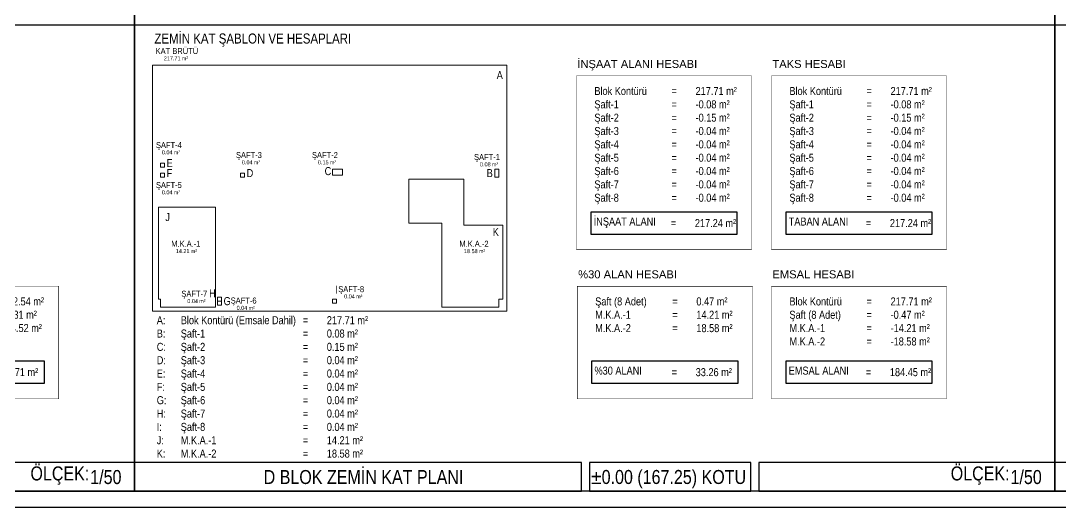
# Model space of a CAD drawing. Header units: millimetres. Extents: x 82776 to 137242, y 11666 to 27998.
# Drawn here: x 96195 to 98793, y 11666 to 12881 of the extents above; entities that cross this region are included whole.
import ezdxf
from ezdxf.enums import TextEntityAlignment as Align

# ---------------------------------------------------------------- set-up
doc = ezdxf.new("R2010")
doc.units = ezdxf.units.MM
for name, color, linetype, lineweight in [('0_IFC_A_Emsal_Ana merdiven', 32, 'Continuous', 13), ('0_IFC_A_Emsal_Brüt Alan', 201, 'Continuous', 18), ('0_IFC_A_Emsal_Şaft', 142, 'Continuous', 13)]:
    doc.layers.add(name, color=color, linetype=linetype, lineweight=lineweight)
for name, color, linetype in [('0_IFC_Legend_Text', 7, 'Continuous'), ('0_IFC_Legend_Viewport', 7, 'Continuous'), ('0_IFC_Room_Text(No)_50', 12, 'Continuous'), ('0_IFC_Text_Explanation_100', 231, 'Continuous'), ('0_IFC_Text_Explanation_50', 231, 'Continuous')]:
    doc.layers.add(name, color=color, linetype=linetype)
doc.styles.add('IFC_TEXT', font='ARIALN.TTF')

# ---------------------------------------------------------------- blocks, each defined once
blk = doc.blocks.new('*U125')
for points in [[(-2040.1, 0), (-1182.8, 0), (-1182.8, 71.5), (-2040.1, 71.5)], [(-1162.8, 0), (-759.4, 0), (-759.4, 71.5), (-1162.8, 71.5)], [(-739.4, 0), (0, 0), (0, 71.5), (-739.4, 71.5)]]:
    blk.add_lwpolyline(points, close=True)
at = {"layer": '0_IFC_Legend_Viewport', "transparency": 33554687}
blk.add_lwpolyline([(-2040.1, 2920), (0, 2920), (0, 0), (-2040.1, 0)], close=True, dxfattribs=at)
at = {"style": 'IFC_TEXT'}
for tag, p in [('PAFTA', (-1847.1, 17.9)), ('KOT', (-1159.1, 18)), ('OLCEK', (-110.4, 17.9))]:
    blk.add_attdef(tag, p, '', height=35, dxfattribs=at)
at = {"layer": '0_IFC_Legend_Text', "transparency": 33554687, "insert": (-259.9, 61.9), "char_height": 35, "attachment_point": 1, "style": 'IFC_TEXT'}
blk.add_mtext_dynamic_manual_height_columns('ÖLÇEK:', width=490.238, gutter_width=61.4, heights=[0], dxfattribs=at)
blk = doc.blocks.new('*U126')
for points in [[(-2300, 0), (-1182.8, 0), (-1182.8, 71.5), (-2300, 71.5)], [(-1162.8, 0), (-759.4, 0), (-759.4, 71.5), (-1162.8, 71.5)], [(-739.4, 0), (0, 0), (0, 71.5), (-739.4, 71.5)]]:
    blk.add_lwpolyline(points, close=True)
at = {"layer": '0_IFC_Legend_Viewport', "transparency": 33554687}
blk.add_lwpolyline([(-2300, 2920), (0, 2920), (0, 0), (-2300, 0)], close=True, dxfattribs=at)
at = {"style": 'IFC_TEXT'}
for tag, p in [('PAFTA', (-1977, 17.9)), ('KOT', (-1159.1, 18)), ('OLCEK', (-110.4, 17.9))]:
    blk.add_attdef(tag, p, '', height=35, dxfattribs=at)
at = {"layer": '0_IFC_Legend_Text', "transparency": 33554687, "insert": (-259.9, 61.9), "char_height": 35, "attachment_point": 1, "style": 'IFC_TEXT'}
blk.add_mtext_dynamic_manual_height_columns('ÖLÇEK:', width=490.238, gutter_width=61.4, heights=[0], dxfattribs=at)
blk = doc.blocks.new('*U122')
for points in [[(-2300, 0), (-1182.8, 0), (-1182.8, 71.5), (-2300, 71.5)], [(-1162.8, 0), (-759.4, 0), (-759.4, 71.5), (-1162.8, 71.5)], [(-739.4, 0), (0, 0), (0, 71.5), (-739.4, 71.5)]]:
    blk.add_lwpolyline(points, close=True)
at = {"layer": '0_IFC_Legend_Viewport', "transparency": 33554687}
blk.add_lwpolyline([(-2300, 2920), (0, 2920), (0, 0), (-2300, 0)], close=True, dxfattribs=at)
at = {"style": 'IFC_TEXT'}
for tag, p in [('PAFTA', (-1977, 17.9)), ('KOT', (-1159.1, 18)), ('OLCEK', (-110.4, 17.9))]:
    blk.add_attdef(tag, p, '', height=35, dxfattribs=at)
at = {"layer": '0_IFC_Legend_Text', "transparency": 33554687, "insert": (-259.9, 61.9), "char_height": 35, "attachment_point": 1, "style": 'IFC_TEXT'}
blk.add_mtext_dynamic_manual_height_columns('ÖLÇEK:', width=490.238, gutter_width=61.4, heights=[0], dxfattribs=at)
blk = doc.blocks.new('D BLOK_B2_SEMA HESAP TABLOLARI')
at = {"layer": '0_IFC_Text_Explanation_50', "const_width": 1}
for points in [[(-64.1, 363.4), (373.4, 363.4), (373.4, 712.3), (-64.1, 712.3)], [(-62, -94.6), (375.4, -94.6), (375.4, 186.5), (-62, 186.5)], [(423.4, -94.6), (860.8, -94.6), (860.8, 186.5), (423.4, 186.5)]]:
    blk.add_lwpolyline(points, close=True, dxfattribs=at)
at = {"layer": '0_IFC_Text_Explanation_50'}
for points in [[(-27.6, 458.3), (336.9, 458.3), (336.9, 401.6), (-27.6, 401.6)], [(-25.5, 0.3), (339, 0.3), (339, -56.4), (-25.5, -56.4)], [(459.8, 0.3), (824.4, 0.3), (824.4, -56.4), (459.8, -56.4)]]:
    blk.add_lwpolyline(points, close=True, dxfattribs=at)
at = {"layer": '0_IFC_Text_Explanation_50', "char_height": 20, "attachment_point": 1, "style": 'IFC_TEXT'}
for s, width, insert in [('{\\fArial|b0|i0|c0|p34;İNŞAAT ALANI HESABI}', 325.68, (-62, 752.3)), ('\\pxi-3,l4,t4;Blok Kontürü\\PŞaft-1\\PŞaft-2\\PŞaft-3\\PŞaft-4', 210.298, (-39.4, 684.6)), ('\\pxi-3,l4,ql,t4;=^I112.54 m²\\P=^I-0.08 m²\\P=^I-0.04 m²\\P=^I-0.15 m²\\P=^I-0.04 m²', 210.298, (153.5, 684.6)), ('İNŞAAT ALANI', 185.668, (-21.2, 443.9)), ('\\pxi-3,l4,t4;=^I112.23 m²', 185.668, (151.7, 439.9)), ('{\\fArial|b0|i0|c162|p34;%30 ALAN HESABI}', 325.68, (-59.9, 226.4)), ('{\\fArial|b0|i0|c162|p34;EMSAL HESABI}', 325.68, (425.4, 226.4)), ('\\pxi-3,l4,t4;Şaft (4 Adet)\\PM.K.A.', 210.298, (-37.3, 158.8)), ('\\pxi-3,l4,ql,t4;=^I0.31 m²\\P=^I14.52 m²', 210.298, (155.5, 158.8)), ('\\pxi-3,l4,t4;Blok Kontürü\\PŞaft (4 Adet)\\PM.K.A.', 210.298, (448, 158.8)), ('\\pxi-3,l4,ql,t4;=^I112.54 m²\\P=^I-0.31 m²\\P=^I-14.52 m²', 210.298, (640.9, 158.8)), ('\\pxi-3,l4,t4;A:^IBlok Kontürü (Emsale Dahil)\\PB:^IŞaft-1\\PC:^IŞaft-2\\PD:^IŞaft-3\\PE:^IŞaft-4\\PF:^IM.K.A.', 395.703, (-790.8, 111.8)), ('\\pxi-3,l4,ql,t4;=^I112.54 m²\\P=^I0.08 m²\\P=^I0.04 m²\\P=^I0.15 m²\\P=^I0.04 m²\\P=^I14.52 m²', 210.298, (-425.9, 111.8)), ('%30 ALANI', 185.668, (-19.1, -14.1)), ('\\pxi-3,l4,t4;=^I14.83 m²', 185.668, (153.7, -18.1)), ('EMSAL ALANI', 185.668, (466.3, -14.1)), ('\\pxi-3,l4,t4;=^I97.71 m²', 185.668, (639.1, -18.1))]:
    blk.add_mtext_dynamic_manual_height_columns(s, width=width, gutter_width=281.5, heights=[0], dxfattribs=dict(at, insert=insert))
blk = doc.blocks.new('0_IFC_SCHEMA_TEXT_50')
at = {"layer": '0_IFC_Room_Text(No)_50', "insert": (13.2, -38.5), "char_height": 9.62, "attachment_point": 1, "style": 'IFC_TEXT'}
blk.add_mtext_dynamic_manual_height_columns('m²', width=16.695, gutter_width=6.88, heights=[0], dxfattribs=at)
at = {"layer": '0_IFC_Room_Text(No)_50', "style": 'IFC_TEXT'}
blk.add_attdef('ROOM_NAME', text='', height=13.5, dxfattribs=at).set_placement((0.7, -24.8), align=Align.MIDDLE_CENTER)
blk.add_attdef('AREA', text='', height=9.62, dxfattribs=at).set_placement((9.8, -48.1), align=Align.RIGHT)
blk = doc.blocks.new('D_B1_SEMA_')
at = {"layer": '0_IFC_A_Emsal_Ana merdiven'}
for points in [[(1730, -1170), (1730, -1210), (1445, -1210), (1445, -790), (1280, -790), (1280, -570), (1555, -570), (1555, -800), (1750, -800), (1750, -1170)], [(315, -1210), (40, -1210), (40, -1170), (30, -1170), (30, -710), (315, -710)]]:
    blk.add_lwpolyline(points, close=True, dxfattribs=at)
at = {"layer": '0_IFC_A_Emsal_Brüt Alan'}
blk.add_lwpolyline([(0, 0), (1770, 0), (1770, -1230), (0, -1230)], close=True, dxfattribs=at)
at = {"layer": '0_IFC_A_Emsal_Şaft'}
for points in [[(40, -510), (60, -510), (60, -490), (40, -490)], [(40, -560), (60, -560), (60, -540), (40, -540)], [(440, -560), (460, -560), (460, -540), (440, -540)], [(900, -550), (950, -550), (950, -520), (900, -520)], [(1710, -560), (1730, -560), (1730, -520), (1710, -520)], [(345, -1160), (325, -1160), (325, -1180), (345, -1180)], [(325, -1200), (345, -1200), (345, -1180), (325, -1180)], [(920, -1170), (900, -1170), (900, -1190), (920, -1190)]]:
    blk.add_lwpolyline(points, close=True, dxfattribs=at)
at = {"transparency": 33554687}
ref = blk.add_blockref('0_IFC_SCHEMA_TEXT_50', (120, 120), dxfattribs=dict(at, xscale=2, yscale=2, zscale=2))
ref.add_attrib('ROOM_NAME', 'KAT BRÜTÜ', dxfattribs={"layer": '0_IFC_Room_Text(No)_50', "height": 30, "style": 'IFC_TEXT'}).set_placement((121.4, 70.3), align=Align.MIDDLE_CENTER)
ref.add_attrib('AREA', '217.71', dxfattribs={"layer": '0_IFC_Room_Text(No)_50', "height": 20, "style": 'IFC_TEXT'}).set_placement((139.7, 23.8), align=Align.RIGHT)
ref = blk.add_blockref('0_IFC_SCHEMA_TEXT_50', (80, -350), dxfattribs=dict(at, xscale=2, yscale=2, zscale=2))
ref.add_attrib('ROOM_NAME', 'ŞAFT-4', dxfattribs={"layer": '0_IFC_Room_Text(No)_50', "height": 30, "style": 'IFC_TEXT'}).set_placement((81.4, -399.7), align=Align.MIDDLE_CENTER)
ref.add_attrib('AREA', '0.04', dxfattribs={"layer": '0_IFC_Room_Text(No)_50', "height": 20, "style": 'IFC_TEXT'}).set_placement((99.7, -446.2), align=Align.RIGHT)
ref = blk.add_blockref('0_IFC_SCHEMA_TEXT_50', (480, -400), dxfattribs=dict(at, xscale=2, yscale=2, zscale=2))
ref.add_attrib('ROOM_NAME', 'ŞAFT-3', dxfattribs={"layer": '0_IFC_Room_Text(No)_50', "height": 30, "style": 'IFC_TEXT'}).set_placement((481.4, -449.7), align=Align.MIDDLE_CENTER)
ref.add_attrib('AREA', '0.04', dxfattribs={"layer": '0_IFC_Room_Text(No)_50', "height": 20, "style": 'IFC_TEXT'}).set_placement((499.7, -496.2), align=Align.RIGHT)
ref = blk.add_blockref('0_IFC_SCHEMA_TEXT_50', (860, -400), dxfattribs=dict(at, xscale=2, yscale=2, zscale=2))
ref.add_attrib('ROOM_NAME', 'ŞAFT-2', dxfattribs={"layer": '0_IFC_Room_Text(No)_50', "height": 30, "style": 'IFC_TEXT'}).set_placement((861.4, -449.7), align=Align.MIDDLE_CENTER)
ref.add_attrib('AREA', '0.15', dxfattribs={"layer": '0_IFC_Room_Text(No)_50', "height": 20, "style": 'IFC_TEXT'}).set_placement((879.7, -496.2), align=Align.RIGHT)
ref = blk.add_blockref('0_IFC_SCHEMA_TEXT_50', (1670, -410), dxfattribs=dict(at, xscale=2, yscale=2, zscale=2))
ref.add_attrib('ROOM_NAME', 'ŞAFT-1', dxfattribs={"layer": '0_IFC_Room_Text(No)_50', "height": 30, "style": 'IFC_TEXT'}).set_placement((1671.4, -459.7), align=Align.MIDDLE_CENTER)
ref.add_attrib('AREA', '0.08', dxfattribs={"layer": '0_IFC_Room_Text(No)_50', "height": 20, "style": 'IFC_TEXT'}).set_placement((1689.7, -506.2), align=Align.RIGHT)
ref = blk.add_blockref('0_IFC_SCHEMA_TEXT_50', (80, -550), dxfattribs=dict(at, xscale=2, yscale=2, zscale=2))
ref.add_attrib('ROOM_NAME', 'ŞAFT-5', dxfattribs={"layer": '0_IFC_Room_Text(No)_50', "height": 30, "style": 'IFC_TEXT'}).set_placement((81.4, -599.7), align=Align.MIDDLE_CENTER)
ref.add_attrib('AREA', '0.04', dxfattribs={"layer": '0_IFC_Room_Text(No)_50', "height": 20, "style": 'IFC_TEXT'}).set_placement((99.7, -646.2), align=Align.RIGHT)
ref = blk.add_blockref('0_IFC_SCHEMA_TEXT_50', (164.7, -843.8), dxfattribs=dict(at, xscale=2, yscale=2, zscale=2))
ref.add_attrib('ROOM_NAME', 'M.K.A.-1', dxfattribs={"layer": '0_IFC_Room_Text(No)_50', "height": 30, "style": 'IFC_TEXT'}).set_placement((166.1, -893.4), align=Align.MIDDLE_CENTER)
ref.add_attrib('AREA', '14.21', dxfattribs={"layer": '0_IFC_Room_Text(No)_50', "height": 20, "style": 'IFC_TEXT'}).set_placement((184.4, -940), align=Align.RIGHT)
ref = blk.add_blockref('0_IFC_SCHEMA_TEXT_50', (1605, -843.8), dxfattribs=dict(at, xscale=2, yscale=2, zscale=2))
ref.add_attrib('ROOM_NAME', 'M.K.A.-2', dxfattribs={"layer": '0_IFC_Room_Text(No)_50', "height": 30, "style": 'IFC_TEXT'}).set_placement((1606.3, -893.4), align=Align.MIDDLE_CENTER)
ref.add_attrib('AREA', '18.58', dxfattribs={"layer": '0_IFC_Room_Text(No)_50', "height": 20, "style": 'IFC_TEXT'}).set_placement((1624.7, -940), align=Align.RIGHT)
ref = blk.add_blockref('0_IFC_SCHEMA_TEXT_50', (207.1, -1093.5), dxfattribs=dict(at, xscale=2, yscale=2, zscale=2))
ref.add_attrib('ROOM_NAME', 'ŞAFT-7', dxfattribs={"layer": '0_IFC_Room_Text(No)_50', "height": 30, "style": 'IFC_TEXT'}).set_placement((208.5, -1143.1), align=Align.MIDDLE_CENTER)
ref.add_attrib('AREA', '0.04', dxfattribs={"layer": '0_IFC_Room_Text(No)_50', "height": 20, "style": 'IFC_TEXT'}).set_placement((226.8, -1189.7), align=Align.RIGHT)
ref = blk.add_blockref('0_IFC_SCHEMA_TEXT_50', (991.2, -1070.3), dxfattribs=dict(at, xscale=2, yscale=2, zscale=2))
ref.add_attrib('ROOM_NAME', 'ŞAFT-8', dxfattribs={"layer": '0_IFC_Room_Text(No)_50', "height": 30, "style": 'IFC_TEXT'}).set_placement((992.6, -1120), align=Align.MIDDLE_CENTER)
ref.add_attrib('AREA', '0.04', dxfattribs={"layer": '0_IFC_Room_Text(No)_50', "height": 20, "style": 'IFC_TEXT'}).set_placement((1010.9, -1166.5), align=Align.RIGHT)
ref = blk.add_blockref('0_IFC_SCHEMA_TEXT_50', (453.6, -1127.3), dxfattribs=dict(at, xscale=2, yscale=2, zscale=2))
ref.add_attrib('ROOM_NAME', 'ŞAFT-6', dxfattribs={"layer": '0_IFC_Room_Text(No)_50', "height": 30, "style": 'IFC_TEXT'}).set_placement((455, -1177), align=Align.MIDDLE_CENTER)
ref.add_attrib('AREA', '0.04', dxfattribs={"layer": '0_IFC_Room_Text(No)_50', "height": 20, "style": 'IFC_TEXT'}).set_placement((473.3, -1223.5), align=Align.RIGHT)
at = {"layer": '0_IFC_Text_Explanation_50', "char_height": 40, "attachment_point": 1, "style": 'IFC_TEXT'}
for s, insert in [('A', (1720, -30)), ('E', (70, -470)), ('C', (860, -510)), ('F', (70, -520)), ('D', (470, -520)), ('B', (1670, -520)), ('J', (63.7, -739.7)), ('K', (1700.3, -814)), ('H', (282.5, -1121.3)), ('I', (913.6, -1103)), ('G', (355, -1160))]:
    blk.add_mtext_dynamic_manual_height_columns(s, width=46.611, gutter_width=281.5, heights=[0], dxfattribs=dict(at, insert=insert))
blk = doc.blocks.new('D B1 SABLON VE HESAPLAR')
at = {"layer": '0_IFC_Text_Explanation_50', "const_width": 1, "elevation": 17472.6}
for points in [[(1059.5, 153.6), (1496.9, 153.6), (1496.9, 587.9), (1059.5, 587.9)], [(1546.9, 153.6), (1984.3, 153.6), (1984.3, 587.9), (1546.9, 587.9)], [(1061.5, -219), (1499, -219), (1499, 62), (1061.5, 62)], [(1546.9, -219), (1984.3, -219), (1984.3, 62), (1546.9, 62)]]:
    blk.add_lwpolyline(points, close=True, dxfattribs=at)
at = {"layer": '0_IFC_Text_Explanation_50', "elevation": 17472.6}
for points in [[(1095.9, 248.4), (1460.4, 248.4), (1460.4, 191.8), (1095.9, 191.8)], [(1583.4, 248.4), (1947.9, 248.4), (1947.9, 191.8), (1583.4, 191.8)], [(1098, -124.2), (1462.5, -124.2), (1462.5, -180.8), (1098, -180.8)], [(1583.4, -124.2), (1947.9, -124.2), (1947.9, -180.8), (1583.4, -180.8)]]:
    blk.add_lwpolyline(points, close=True, dxfattribs=at)
at = {"layer": '0_IFC_Text_Explanation_50', "char_height": 20, "attachment_point": 1, "style": 'IFC_TEXT'}
for s, width, insert in [('{\\fArial|b0|i0|c0|p34;İNŞAAT ALANI HESABI}', 325.68, (1061.5, 627.8, 17472.6)), ('{\\fArial|b0|i0|c162|p34;TAKS\\fArial|b0|i0|c0|p34; HESABI}', 325.68, (1549, 627.8, 17472.6)), ('\\pxi-3,l4,t4;Blok Kontürü\\PŞaft-1\\PŞaft-2\\PŞaft-3\\PŞaft-4\\PŞaft-5\\PŞaft-6\\PŞaft-7\\PŞaft-8', 210.298, (1084.1, 560.2, 17472.6)), ('\\pxi-3,l4,ql,t4;=^I217.71 m²\\P=^I-0.08 m²\\P=^I-0.15 m²\\P=^I-0.04 m²\\P=^I-0.04 m²\\P=^I-0.04 m²\\P=^I-0.04 m²\\P=^I-0.04 m²\\P=^I-0.04 m²', 210.298, (1277, 560.2, 17472.6)), ('\\pxi-3,l4,t4;Blok Kontürü\\PŞaft-1\\PŞaft-2\\PŞaft-3\\PŞaft-4\\PŞaft-5\\PŞaft-6\\PŞaft-7\\PŞaft-8', 210.298, (1571.6, 560.2, 17472.6)), ('\\pxi-3,l4,ql,t4;=^I217.71 m²\\P=^I-0.08 m²\\P=^I-0.15 m²\\P=^I-0.04 m²\\P=^I-0.04 m²\\P=^I-0.04 m²\\P=^I-0.04 m²\\P=^I-0.04 m²\\P=^I-0.04 m²', 210.298, (1764.4, 560.2, 17472.6)), ('İNŞAAT ALANI', 185.668, (1102.4, 234, 17472.6)), ('TABAN ALANI', 185.668, (1589.8, 234, 17472.6)), ('\\pxi-3,l4,t4;=^I217.24 m²', 185.668, (1275.2, 230.1, 17472.6)), ('\\pxi-3,l4,t4;=^I217.24 m²', 185.668, (1762.6, 230.1, 17472.6)), ('{\\fArial|b0|i0|c162|p34;%30 ALAN HESABI}', 325.68, (1063.6, 102, 17472.6)), ('{\\fArial|b0|i0|c162|p34;EMSAL HESABI}', 325.68, (1549, 102, 17472.6)), ('\\pxi-3,l4,t4;Şaft (8 Adet)\\PM.K.A.-1\\PM.K.A.-2', 210.298, (1086.2, 34.3, 17472.6)), ('\\pxi-3,l4,ql,t4;=^I0.47 m²\\P=^I14.21 m²\\P=^I18.58 m²', 210.298, (1279, 34.3, 17472.6)), ('\\pxi-3,l4,t4;Blok Kontürü\\PŞaft (8 Adet)\\PM.K.A.-1\\PM.K.A.-2', 210.298, (1571.6, 34.3, 17472.6)), ('\\pxi-3,l4,ql,t4;=^I217.71 m²\\P=^I-0.47 m²\\P=^I-14.21 m²\\P=^I-18.58 m²', 210.298, (1764.4, 34.3, 17472.6)), ('\\pxi-3,l4,t4;A:^IBlok Kontürü (Emsale Dahil)\\PB:^IŞaft-1\\PC:^IŞaft-2\\PD:^IŞaft-3\\PE:^IŞaft-4\\PF:^IŞaft-5\\PG:^IŞaft-6\\PH:^IŞaft-7\\PI:^IŞaft-8\\PJ:^IM.K.A.-1\\PK:^IM.K.A.-2', 395.703, (-9.6, -12.6, 17472.6)), ('\\pxi-3,l4,ql,t4;=^I217.71 m²\\P=^I0.08 m²\\P=^I0.15 m²\\P=^I0.04 m²\\P=^I0.04 m²\\P=^I0.04 m²\\P=^I0.04 m²\\P=^I0.04 m²\\P=^I0.04 m²\\P=^I14.21 m²\\P=^I18.58 m²', 210.298, (355.4, -12.6, 17472.6)), ('%30 ALANI', 185.668, (1104.4, -138.6, 17472.6)), ('\\pxi-3,l4,t4;=^I33.26 m²', 185.668, (1277.3, -142.5, 17472.6)), ('EMSAL ALANI', 185.668, (1589.8, -138.6, 17472.6)), ('\\pxi-3,l4,t4;=^I184.45 m²', 185.668, (1762.6, -142.5, 17472.6))]:
    blk.add_mtext_dynamic_manual_height_columns(s, width=width, gutter_width=281.5, heights=[0], dxfattribs=dict(at, insert=insert))

msp = doc.modelspace()

# ---------------------------------------------------------------- linework, layer by layer
msp.add_lwpolyline([(82776.4, 14665.6), (82776.4, 11665.6), (130001, 11665.6), (130001, 14665.6)], close=True)
msp.add_lwpolyline([(94438.9, 12871.1), (105979.1, 12871.1)])

# ---------------------------------------------------------------- block references
for name, p, values in [('*U125', (96479.1, 11705.6), {'PAFTA': 'D BLOK 1. BODRUM KAT PLANI', 'KOT': '-3.00 (164.25) KOTU', 'OLCEK': '1/50'}), ('*U126', (98779.1, 11705.6), {'PAFTA': 'D BLOK ZEMİN KAT PLANI', 'KOT': '±0.00 (167.25) KOTU', 'OLCEK': '1/50'}), ('*U122', (101079.1, 11705.6), {'PAFTA': 'D BLOK 1. KAT PLANI', 'KOT': '+3.50 (170.75) KOTU', 'OLCEK': '1/50'})]:
    msp.add_blockref(name, p).add_auto_attribs(values)
at = {"xscale": 0.5, "yscale": 0.5, "zscale": 0.5}
msp.add_blockref('D_B1_SEMA_', (96524.5, 12770.6), dxfattribs=at)
for name, p in [('D BLOK_B2_SEMA HESAP TABLOLARI', (95429, 12031.2, 17472.6)), ('D B1 SABLON VE HESAPLAR', (96524.5, 12155.6))]:
    msp.add_blockref(name, p)

# ---------------------------------------------------------------- texts
at = {"layer": '0_IFC_Text_Explanation_100', "transparency": 33554687, "insert": (96529.1, 12849.5), "char_height": 25, "attachment_point": 1, "style": 'IFC_TEXT'}
msp.add_mtext_dynamic_manual_height_columns('ZEMİN KAT ŞABLON VE HESAPLARI', width=1260.02, gutter_width=281.5, heights=[0], dxfattribs=at)

doc.saveas('drawing.dxf')
